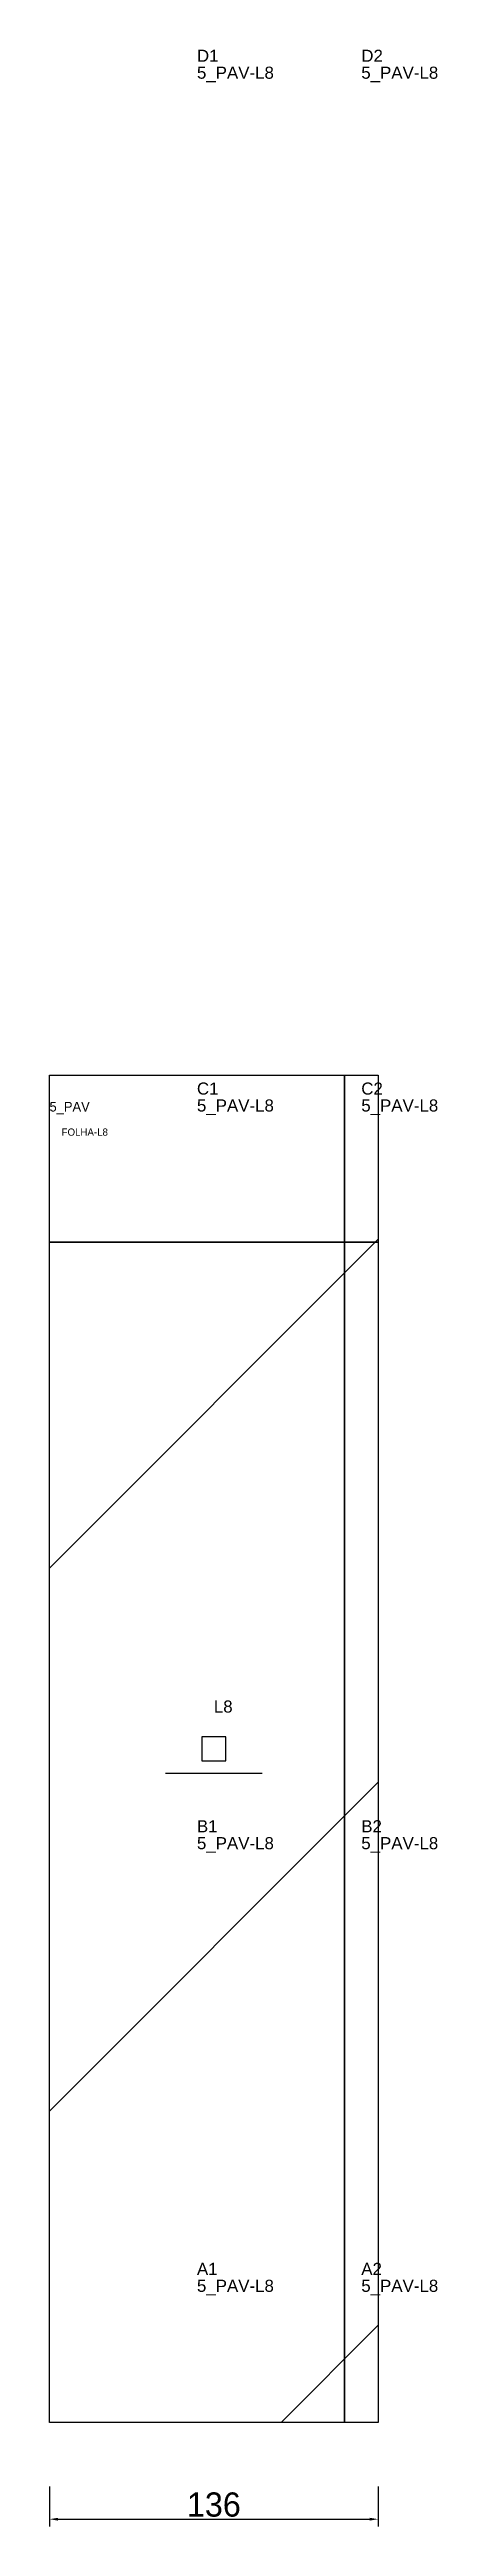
# Model space of a CAD drawing. Header units: metres. Extents: x 222 to 383, y -398 to 626.
import ezdxf

# ---------------------------------------------------------------- set-up
doc = ezdxf.new("R2010")
doc.units = ezdxf.units.M
for name, color, linetype in [('3', 3, 'CONTINUOUS'), ('AUX00', 7, 'CONTINUOUS'), ('COTA', 241, 'CONTINUOUS'), ('FOLHA', 255, 'CONTINUOUS'), ('Hachura', 251, 'CONTINUOUS'), ('NOMENCLATURA', 7, 'CONTINUOUS'), ('Nível', 160, 'CONTINUOUS'), ('Painéis', 200, 'CONTINUOUS'), ('Pilares', 5, 'CONTINUOUS'), ('SARR_2.2x7', 40, 'CONTINUOUS')]:
    doc.layers.add(name, color=color, linetype=linetype)
doc.styles.add('ARIAL', font='Arial.ttf')
doc.styles.add('STR_STANDARD', font='arial.ttf')
doc.dimstyles.new('EZ DXF', dxfattribs={"dimtxt": 10, "dimasz": 3.5, "dimexe": 3, "dimexo": 1.5, "dimgap": 1, "dimtad": 1, "dimdec": 1, "dimdsep": 46, "dimcen": 2.5, "dimazin": 3, "dimtfac": 1, "dimtmove": 0, "dimatfit": 3})

msp = doc.modelspace()

# ---------------------------------------------------------------- hatches: boundary and pattern name
at = {"layer": 'Hachura'}
h = msp.add_hatch(dxfattribs=at)
h.set_pattern_fill('ANSI31', scale=50)
h.paths.add_polyline_path([(222.2, 201.5), (358.2, 201.5), (358.2, -355.5), (222.2, -355.5)])
h = msp.add_hatch(dxfattribs=at)
h.set_pattern_fill('ANSI31', scale=50)
h.paths.add_polyline_path([(222.2, 201.5), (358.2, 201.5), (358.2, -355.5), (222.2, -355.5)])

# ---------------------------------------------------------------- linework, layer by layer
at = {"layer": '3'}
for points in [[(344.2, -355.5), (344.2, 201.5)], [(344.2, -355.5), (344.2, 201.5)], [(222.2, 132.5), (358.2, 132.5)], [(222.2, 132.5), (358.2, 132.5)]]:
    msp.add_lwpolyline(points, close=True, dxfattribs=at)
at = {"layer": 'Painéis', "color": 200}
for p, q in [((222.2, 201.5), (358.2, 201.5)), ((222.2, -355.5), (222.2, 201.5)), ((222.2, 201.5), (358.2, 201.5)), ((222.2, -355.5), (222.2, 201.5)), ((358.2, 201.5), (358.2, -355.5)), ((358.2, 201.5), (358.2, -355.5)), ((358.2, -355.5), (222.2, -355.5)), ((358.2, -355.5), (222.2, -355.5))]:
    msp.add_line(p, q, dxfattribs=at)
at = {"layer": 'Pilares'}
msp.add_lwpolyline([(285.2, -82), (295.2, -82), (295.2, -72), (285.2, -72)], close=True, dxfattribs=at)
msp.add_lwpolyline([(285.2, -82), (295.2, -82), (295.2, -72), (285.2, -72)], close=True, dxfattribs=at)
at = {"layer": 'SARR_2.2x7'}
msp.add_line((270.2, -87), (310.2, -87), dxfattribs=at)
msp.add_line((270.2, -87), (310.2, -87), dxfattribs=at)

# ---------------------------------------------------------------- texts
at = {"layer": '3', "style": 'STR_STANDARD'}
for s, p in [('D1', (283.2, 620.5)), ('D1', (283.2, 620.5)), ('D2', (351.2, 620.5)), ('D2', (351.2, 620.5)), ('C1', (283.2, 193.5)), ('C1', (283.2, 193.5)), ('C2', (351.2, 193.5)), ('C2', (351.2, 193.5)), ('B1', (283.2, -111.5)), ('B1', (283.2, -111.5)), ('B2', (351.2, -111.5)), ('B2', (351.2, -111.5)), ('A1', (283.2, -294.5)), ('A1', (283.2, -294.5)), ('A2', (351.2, -294.5)), ('A2', (351.2, -294.5))]:
    msp.add_text(s, height=5, dxfattribs=at).set_placement(p)
at = {"layer": 'AUX00', "style": 'STR_STANDARD'}
for p in [(283.2, 613.5), (283.2, 613.5), (351.2, 613.5), (351.2, 613.5), (283.2, 186.5), (283.2, 186.5), (351.2, 186.5), (351.2, 186.5), (283.2, -118.5), (283.2, -118.5), (351.2, -118.5), (351.2, -118.5), (283.2, -301.5), (283.2, -301.5), (351.2, -301.5), (351.2, -301.5)]:
    msp.add_text('5_PAV-L8', height=5, dxfattribs=at).set_placement(p)
at = {"layer": 'FOLHA'}
msp.add_text('FOLHA-L8', height=3, dxfattribs=at).set_placement((227.2, 176.5))
msp.add_text('FOLHA-L8', height=3, dxfattribs=at).set_placement((227.2, 176.5))
at = {"layer": 'NOMENCLATURA', "insert": (290.2, -57), "char_height": 5, "attachment_point": 1, "style": 'ARIAL'}
msp.add_mtext('L8', dxfattribs=at)
msp.add_mtext('L8', dxfattribs=at)
at = {"layer": 'Nível'}
msp.add_text('5_PAV', height=4, dxfattribs=at).set_placement((222.2, 186.5))
msp.add_text('5_PAV', height=4, dxfattribs=at).set_placement((222.2, 186.5))

# ---------------------------------------------------------------- dimensions: what is measured, and where the dimension line sits
at = {"layer": 'COTA'}
msp.add_linear_dim(base=(222.2, -395.5), p1=(222.2, -380.5), p2=(358.2, -380.5), dimstyle='EZ DXF', dxfattribs=at).render()
msp.add_linear_dim(base=(222.2, -395.5), p1=(222.2, -380.5), p2=(358.2, -380.5), dimstyle='EZ DXF', dxfattribs=at).render()

doc.saveas('drawing.dxf')
